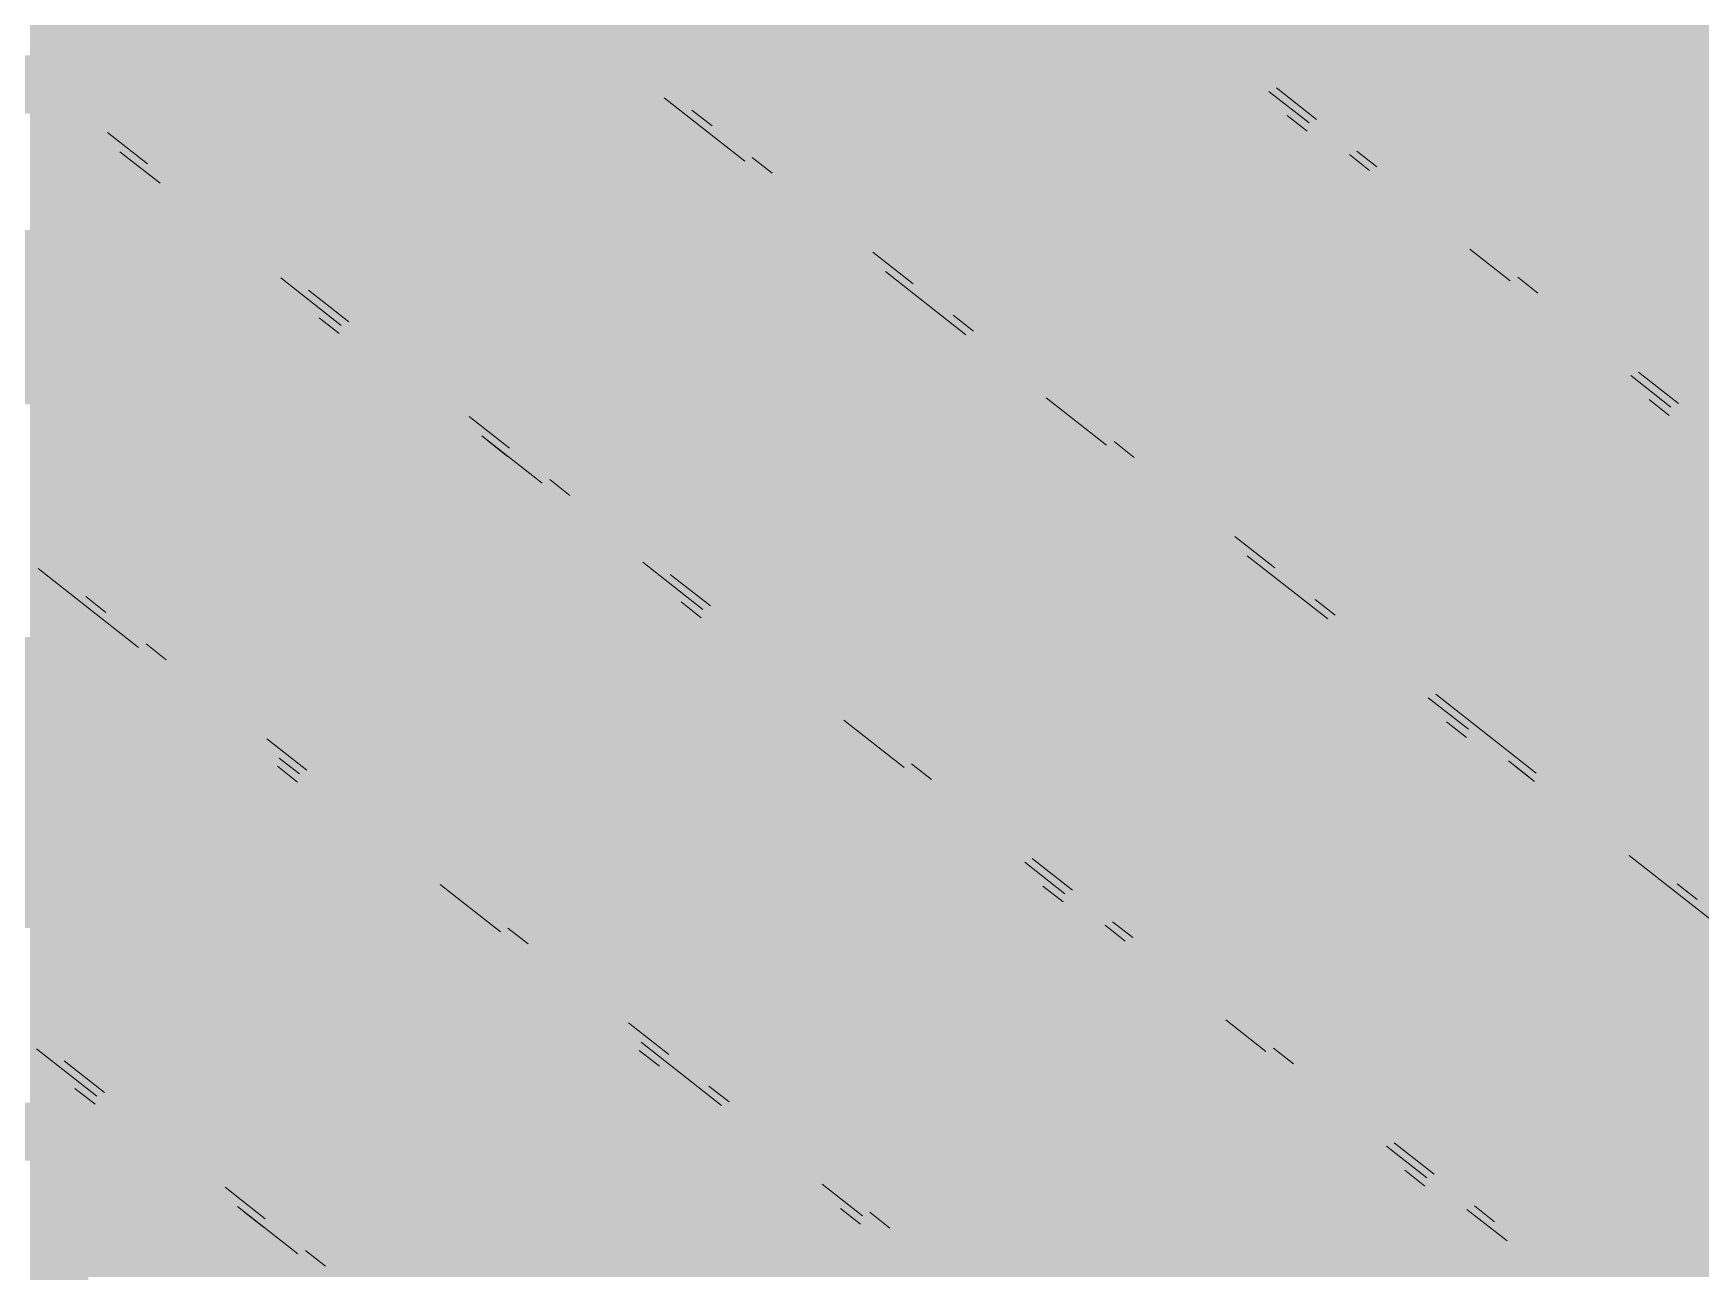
# Paper-space layout '03 3D Building and Roof' of a CAD drawing. Header units: millimetres. Extents: x 5 to 415, y 5 to 292.
# Drawn here: x 274.018 to 276.782, y 72.308 to 74.36 of the extents above; entities that cross this region are included whole.
import ezdxf

# ---------------------------------------------------------------- set-up
doc = ezdxf.new("R2010")
doc.units = ezdxf.units.MM
doc.layers.add('EXISTING', color=7, linetype='Continuous')
doc.layers.add('IMAGES', color=7, linetype='Continuous')

# ---------------------------------------------------------------- blocks, each defined once
blk = doc.blocks.new('SHEET_03')
at = {"layer": 'EXISTING', "color": 250, "lineweight": 9}
for p, q in [((276.1453, 74.2176), (276.0787, 74.2699)), ((275.0639, 74.2533), (275.1972, 74.1487)), ((276.0662, 74.264), (276.1328, 74.2117)), ((275.143, 74.2069), (275.1097, 74.233)), ((276.1298, 74.198), (276.0965, 74.2242)), ((274.2074, 74.1438), (274.1407, 74.1962)), ((274.1616, 74.1641), (274.2282, 74.1118)), ((276.1995, 74.1594), (276.2328, 74.1332)), ((276.2453, 74.1391), (276.212, 74.1652)), ((275.243, 74.1284), (275.2097, 74.1545)), ((275.4763, 73.9453), (275.4096, 73.9976)), ((276.3995, 74.0024), (276.4661, 73.9501)), ((275.4305, 73.9656), (275.5638, 73.8609)), ((274.4282, 73.9549), (274.5282, 73.8764)), ((274.5407, 73.8823), (274.474, 73.9346)), ((276.5119, 73.9298), (276.4786, 73.956)), ((274.5251, 73.8627), (274.4918, 73.8889)), ((275.5763, 73.8668), (275.543, 73.893)), ((276.7452, 73.7467), (276.6786, 73.799)), ((276.6661, 73.7932), (276.7327, 73.7408)), ((275.6971, 73.7563), (275.7971, 73.6778)), ((276.7297, 73.7272), (276.6963, 73.7533)), ((274.8073, 73.673), (274.7406, 73.7253)), ((274.7615, 73.6933), (274.8614, 73.6148)), ((274.8042, 73.6593), (274.7709, 73.6855)), ((275.8429, 73.6575), (275.8096, 73.6837)), ((274.9072, 73.5945), (274.8739, 73.6207)), ((276.0762, 73.4744), (276.0095, 73.5267)), ((276.0304, 73.4947), (276.1637, 73.3901)), ((274.0258, 73.4733), (274.1924, 73.3425)), ((275.0281, 73.484), (275.128, 73.4055)), ((275.1405, 73.4114), (275.0739, 73.4637)), ((274.1382, 73.4007), (274.1049, 73.4269)), ((275.125, 73.3918), (275.0917, 73.418)), ((276.1762, 73.3959), (276.1428, 73.4221)), ((274.2382, 73.3222), (274.2049, 73.3484)), ((276.3303, 73.2593), (276.397, 73.207)), ((276.5094, 73.1343), (276.3428, 73.2651)), ((275.3613, 73.2224), (275.4613, 73.1439)), ((276.3939, 73.1933), (276.3606, 73.2194)), ((274.4715, 73.1391), (274.4048, 73.1914)), ((274.4559, 73.1196), (274.4226, 73.1457)), ((274.4257, 73.1594), (274.459, 73.1332)), ((275.5071, 73.1236), (275.4738, 73.1498)), ((276.4636, 73.1546), (276.4969, 73.1285)), ((276.5064, 73.1207), (276.473, 73.1468)), ((276.6636, 72.9977), (276.8302, 72.8669)), ((275.6613, 72.987), (275.7279, 72.9347)), ((275.7404, 72.9405), (275.6738, 72.9929)), ((274.6923, 72.9501), (274.7923, 72.8717)), ((275.7249, 72.921), (275.6915, 72.9471)), ((276.776, 72.9251), (276.7427, 72.9512)), ((275.8404, 72.8621), (275.8071, 72.8882)), ((274.8381, 72.8514), (274.8048, 72.8775)), ((275.7946, 72.8824), (275.8279, 72.8562)), ((275.0714, 72.6682), (275.0047, 72.7206)), ((275.9945, 72.7254), (276.0612, 72.6731)), ((274.0233, 72.6778), (274.1232, 72.5994)), ((275.0558, 72.6487), (275.0225, 72.6749)), ((275.0256, 72.6885), (275.1589, 72.5839)), ((276.107, 72.6528), (276.0737, 72.6789)), ((274.1357, 72.6052), (274.0691, 72.6575)), ((274.1202, 72.5857), (274.0869, 72.6118)), ((275.1714, 72.5898), (275.138, 72.6159)), ((276.2611, 72.5161), (276.3278, 72.4638)), ((276.3403, 72.4697), (276.2736, 72.522)), ((276.3247, 72.4501), (276.2914, 72.4763)), ((274.4023, 72.396), (274.3357, 72.4483)), ((275.3255, 72.4531), (275.3922, 72.4008)), ((274.3565, 72.4163), (274.4565, 72.3378)), ((276.4403, 72.3912), (276.4069, 72.4174)), ((274.3993, 72.3823), (274.366, 72.4084)), ((275.3891, 72.3871), (275.3558, 72.4133)), ((275.438, 72.3805), (275.4046, 72.4067)), ((276.3945, 72.4115), (276.4611, 72.3592)), ((274.5023, 72.3175), (274.469, 72.3436))]:
    blk.add_line(p, q, dxfattribs=at)
at = {"layer": 'IMAGES', "color": 7}
for points in [[(274.0127, 74.3238), (274.1091, 74.3238), (274.0127, 74.4202), (274.1091, 74.4202)], [(274.1091, 74.3238), (274.6873, 74.3238), (274.1091, 74.4202), (274.6873, 74.4202)], [(274.6873, 74.3238), (274.7836, 74.3238), (274.6873, 74.4202), (274.7836, 74.4202)], [(274.7836, 74.3238), (274.9764, 74.3238), (274.7836, 74.4202), (274.9764, 74.4202)], [(274.9764, 74.3238), (275.0727, 74.3238), (274.9764, 74.4202), (275.0727, 74.4202)], [(275.0727, 74.3238), (275.6509, 74.3238), (275.0727, 74.4202), (275.6509, 74.4202)], [(275.6509, 74.3238), (275.7473, 74.3238), (275.6509, 74.4202), (275.7473, 74.4202)], [(275.7473, 74.3238), (275.8436, 74.3238), (275.7473, 74.4202), (275.8436, 74.4202)], [(275.8436, 74.3238), (276.0364, 74.3238), (275.8436, 74.4202), (276.0364, 74.4202)], [(276.0364, 74.3238), (276.1327, 74.3238), (276.0364, 74.4202), (276.1327, 74.4202)], [(276.1327, 74.3238), (276.2291, 74.3238), (276.1327, 74.4202), (276.2291, 74.4202)], [(276.2291, 74.3238), (276.6145, 74.3238), (276.2291, 74.4202), (276.6145, 74.4202)], [(276.6145, 74.3238), (276.7109, 74.3238), (276.6145, 74.4202), (276.7109, 74.4202)], [(276.7109, 74.3238), (276.8073, 74.3238), (276.7109, 74.4202), (276.8073, 74.4202)], [(273.9164, 74.2274), (274.1091, 74.2274), (273.9164, 74.3238), (274.1091, 74.3238)], [(274.1091, 74.2274), (274.2055, 74.2274), (274.1091, 74.3238), (274.2055, 74.3238)], [(274.2055, 74.2274), (274.3018, 74.2274), (274.2055, 74.3238), (274.3018, 74.3238)], [(274.3018, 74.2274), (274.7836, 74.2274), (274.3018, 74.3238), (274.7836, 74.3238)], [(274.7836, 74.2274), (274.88, 74.2274), (274.7836, 74.3238), (274.88, 74.3238)], [(274.88, 74.2274), (274.9764, 74.2274), (274.88, 74.3238), (274.9764, 74.3238)], [(274.9764, 74.2274), (275.0727, 74.2274), (274.9764, 74.3238), (275.0727, 74.3238)], [(275.0727, 74.2274), (275.1691, 74.2274), (275.0727, 74.3238), (275.1691, 74.3238)], [(275.1691, 74.2274), (275.2655, 74.2274), (275.1691, 74.3238), (275.2655, 74.3238)], [(275.2655, 74.2274), (275.8436, 74.2274), (275.2655, 74.3238), (275.8436, 74.3238)], [(275.8436, 74.2274), (275.94, 74.2274), (275.8436, 74.3238), (275.94, 74.3238)], [(275.94, 74.2274), (276.0364, 74.2274), (275.94, 74.3238), (276.0364, 74.3238)], [(276.0364, 74.2274), (276.1327, 74.2274), (276.0364, 74.3238), (276.1327, 74.3238)], [(276.1327, 74.2274), (276.2291, 74.2274), (276.1327, 74.3238), (276.2291, 74.3238)], [(276.2291, 74.2274), (276.3255, 74.2274), (276.2291, 74.3238), (276.3255, 74.3238)], [(276.3255, 74.2274), (276.8073, 74.2274), (276.3255, 74.3238), (276.8073, 74.3238)], [(274.0127, 74.131), (274.1091, 74.131), (274.0127, 74.2274), (274.1091, 74.2274)], [(274.1091, 74.131), (274.2055, 74.131), (274.1091, 74.2274), (274.2055, 74.2274)], [(274.2055, 74.131), (274.3018, 74.131), (274.2055, 74.2274), (274.3018, 74.2274)], [(274.3018, 74.131), (274.3982, 74.131), (274.3018, 74.2274), (274.3982, 74.2274)], [(274.3982, 74.131), (274.88, 74.131), (274.3982, 74.2274), (274.88, 74.2274)], [(274.88, 74.131), (274.9764, 74.131), (274.88, 74.2274), (274.9764, 74.2274)], [(274.9764, 74.131), (275.0727, 74.131), (274.9764, 74.2274), (275.0727, 74.2274)], [(275.0727, 74.131), (275.2655, 74.131), (275.0727, 74.2274), (275.2655, 74.2274)], [(275.2655, 74.131), (275.3618, 74.131), (275.2655, 74.2274), (275.3618, 74.2274)], [(275.3618, 74.131), (275.94, 74.131), (275.3618, 74.2274), (275.94, 74.2274)], [(275.94, 74.131), (276.0364, 74.131), (275.94, 74.2274), (276.0364, 74.2274)], [(276.0364, 74.131), (276.1327, 74.131), (276.0364, 74.2274), (276.1327, 74.2274)], [(276.1327, 74.131), (276.2291, 74.131), (276.1327, 74.2274), (276.2291, 74.2274)], [(276.2291, 74.131), (276.3255, 74.131), (276.2291, 74.2274), (276.3255, 74.2274)], [(276.3255, 74.131), (276.4218, 74.131), (276.3255, 74.2274), (276.4218, 74.2274)], [(276.4218, 74.131), (276.9036, 74.131), (276.4218, 74.2274), (276.9036, 74.2274)], [(274.0127, 74.0346), (274.1091, 74.0346), (274.0127, 74.131), (274.1091, 74.131)], [(274.1091, 74.0346), (274.2055, 74.0346), (274.1091, 74.131), (274.2055, 74.131)], [(274.2055, 74.0346), (274.3018, 74.0346), (274.2055, 74.131), (274.3018, 74.131)], [(274.3018, 74.0346), (274.3982, 74.0346), (274.3018, 74.131), (274.3982, 74.131)], [(274.3982, 74.0346), (274.4945, 74.0346), (274.3982, 74.131), (274.4945, 74.131)], [(274.4945, 74.0346), (274.5909, 74.0346), (274.4945, 74.131), (274.5909, 74.131)], [(274.5909, 74.0346), (275.0727, 74.0346), (274.5909, 74.131), (275.0727, 74.131)], [(275.0727, 74.0346), (275.1691, 74.0346), (275.0727, 74.131), (275.1691, 74.131)], [(275.1691, 74.0346), (275.3618, 74.0346), (275.1691, 74.131), (275.3618, 74.131)], [(275.3618, 74.0346), (275.4582, 74.0346), (275.3618, 74.131), (275.4582, 74.131)], [(275.4582, 74.0346), (275.5545, 74.0346), (275.4582, 74.131), (275.5545, 74.131)], [(275.5545, 74.0346), (276.0364, 74.0346), (275.5545, 74.131), (276.0364, 74.131)], [(276.0364, 74.0346), (276.1327, 74.0346), (276.0364, 74.131), (276.1327, 74.131)], [(276.1327, 74.0346), (276.2291, 74.0346), (276.1327, 74.131), (276.2291, 74.131)], [(276.2291, 74.0346), (276.4218, 74.0346), (276.2291, 74.131), (276.4218, 74.131)], [(276.4218, 74.0346), (276.5182, 74.0346), (276.4218, 74.131), (276.5182, 74.131)], [(276.5182, 74.0346), (277, 74.0346), (276.5182, 74.131), (277, 74.131)], [(273.6273, 73.9382), (274.1091, 73.9382), (273.6273, 74.0346), (274.1091, 74.0346)], [(274.1091, 73.9382), (274.2055, 73.9382), (274.1091, 74.0346), (274.2055, 74.0346)], [(274.2055, 73.9382), (274.3018, 73.9382), (274.2055, 74.0346), (274.3018, 74.0346)], [(274.3018, 73.9382), (274.4945, 73.9382), (274.3018, 74.0346), (274.4945, 74.0346)], [(274.4945, 73.9382), (274.5909, 73.9382), (274.4945, 74.0346), (274.5909, 74.0346)], [(274.5909, 73.9382), (274.6873, 73.9382), (274.5909, 74.0346), (274.6873, 74.0346)], [(274.6873, 73.9382), (275.1691, 73.9382), (274.6873, 74.0346), (275.1691, 74.0346)], [(275.1691, 73.9382), (275.2655, 73.9382), (275.1691, 74.0346), (275.2655, 74.0346)], [(275.2655, 73.9382), (275.3618, 73.9382), (275.2655, 74.0346), (275.3618, 74.0346)], [(275.3618, 73.9382), (275.5545, 73.9382), (275.3618, 74.0346), (275.5545, 74.0346)], [(275.5545, 73.9382), (275.6509, 73.9382), (275.5545, 74.0346), (275.6509, 74.0346)], [(275.6509, 73.9382), (276.2291, 73.9382), (275.6509, 74.0346), (276.2291, 74.0346)], [(276.2291, 73.9382), (276.3255, 73.9382), (276.2291, 74.0346), (276.3255, 74.0346)], [(276.3255, 73.9382), (276.4218, 73.9382), (276.3255, 74.0346), (276.4218, 74.0346)], [(276.4218, 73.9382), (276.5182, 73.9382), (276.4218, 74.0346), (276.5182, 74.0346)], [(276.5182, 73.9382), (276.6145, 73.9382), (276.5182, 74.0346), (276.6145, 74.0346)], [(276.6145, 73.9382), (276.7109, 73.9382), (276.6145, 74.0346), (276.7109, 74.0346)], [(276.7109, 73.9382), (277.1927, 73.9382), (276.7109, 74.0346), (277.1927, 74.0346)], [(273.7236, 73.8418), (274.3018, 73.8418), (273.7236, 73.9382), (274.3018, 73.9382)], [(274.3018, 73.8418), (274.3982, 73.8418), (274.3018, 73.9382), (274.3982, 73.9382)], [(274.3982, 73.8418), (274.5909, 73.8418), (274.3982, 73.9382), (274.5909, 73.9382)], [(274.5909, 73.8418), (274.6873, 73.8418), (274.5909, 73.9382), (274.6873, 73.9382)], [(274.6873, 73.8418), (274.7836, 73.8418), (274.6873, 73.9382), (274.7836, 73.9382)], [(274.7836, 73.8418), (275.2655, 73.8418), (274.7836, 73.9382), (275.2655, 73.9382)], [(275.2655, 73.8418), (275.3618, 73.8418), (275.2655, 73.9382), (275.3618, 73.9382)], [(275.3618, 73.8418), (275.4582, 73.8418), (275.3618, 73.9382), (275.4582, 73.9382)], [(275.4582, 73.8418), (275.6509, 73.8418), (275.4582, 73.9382), (275.6509, 73.9382)], [(275.6509, 73.8418), (275.7473, 73.8418), (275.6509, 73.9382), (275.7473, 73.9382)], [(275.7473, 73.8418), (275.8436, 73.8418), (275.7473, 73.9382), (275.8436, 73.9382)], [(275.8436, 73.8418), (276.3255, 73.8418), (275.8436, 73.9382), (276.3255, 73.9382)], [(276.3255, 73.8418), (276.4218, 73.8418), (276.3255, 73.9382), (276.4218, 73.9382)], [(276.4218, 73.8418), (276.6145, 73.8418), (276.4218, 73.9382), (276.6145, 73.9382)], [(276.6145, 73.8418), (276.7109, 73.8418), (276.6145, 73.9382), (276.7109, 73.9382)], [(276.7109, 73.8418), (276.8073, 73.8418), (276.7109, 73.9382), (276.8073, 73.9382)], [(273.9164, 73.7454), (274.4945, 73.7454), (273.9164, 73.8418), (274.4945, 73.8418)], [(274.4945, 73.7454), (274.5909, 73.7454), (274.4945, 73.8418), (274.5909, 73.8418)], [(274.5909, 73.7454), (274.6873, 73.7454), (274.5909, 73.8418), (274.6873, 73.8418)], [(274.6873, 73.7454), (274.7836, 73.7454), (274.6873, 73.8418), (274.7836, 73.8418)], [(274.7836, 73.7454), (275.3618, 73.7454), (274.7836, 73.8418), (275.3618, 73.8418)], [(275.3618, 73.7454), (275.4582, 73.7454), (275.3618, 73.8418), (275.4582, 73.8418)], [(275.4582, 73.7454), (275.5545, 73.7454), (275.4582, 73.8418), (275.5545, 73.8418)], [(275.5545, 73.7454), (275.7473, 73.7454), (275.5545, 73.8418), (275.7473, 73.8418)], [(275.7473, 73.7454), (275.8436, 73.7454), (275.7473, 73.8418), (275.8436, 73.8418)], [(275.8436, 73.7454), (275.94, 73.7454), (275.8436, 73.8418), (275.94, 73.8418)], [(275.94, 73.7454), (276.4218, 73.7454), (275.94, 73.8418), (276.4218, 73.8418)], [(276.4218, 73.7454), (276.5182, 73.7454), (276.4218, 73.8418), (276.5182, 73.8418)], [(276.5182, 73.7454), (276.6145, 73.7454), (276.5182, 73.8418), (276.6145, 73.8418)], [(276.6145, 73.7454), (276.7109, 73.7454), (276.6145, 73.8418), (276.7109, 73.8418)], [(276.7109, 73.7454), (276.8073, 73.7454), (276.7109, 73.8418), (276.8073, 73.8418)], [(274.0127, 73.649), (274.4945, 73.649), (274.0127, 73.7454), (274.4945, 73.7454)], [(274.4945, 73.649), (274.5909, 73.649), (274.4945, 73.7454), (274.5909, 73.7454)], [(274.5909, 73.649), (274.6873, 73.649), (274.5909, 73.7454), (274.6873, 73.7454)], [(274.6873, 73.649), (274.88, 73.649), (274.6873, 73.7454), (274.88, 73.7454)], [(274.88, 73.649), (274.9764, 73.649), (274.88, 73.7454), (274.9764, 73.7454)], [(274.9764, 73.649), (275.5545, 73.649), (274.9764, 73.7454), (275.5545, 73.7454)], [(275.5545, 73.649), (275.6509, 73.649), (275.5545, 73.7454), (275.6509, 73.7454)], [(275.6509, 73.649), (275.8436, 73.649), (275.6509, 73.7454), (275.8436, 73.7454)], [(275.8436, 73.649), (275.94, 73.649), (275.8436, 73.7454), (275.94, 73.7454)], [(275.94, 73.649), (276.5182, 73.649), (275.94, 73.7454), (276.5182, 73.7454)], [(276.5182, 73.649), (276.6145, 73.649), (276.5182, 73.7454), (276.6145, 73.7454)], [(276.6145, 73.649), (276.7109, 73.649), (276.6145, 73.7454), (276.7109, 73.7454)], [(276.7109, 73.649), (276.9036, 73.649), (276.7109, 73.7454), (276.9036, 73.7454)], [(274.0127, 73.5526), (274.1091, 73.5526), (274.0127, 73.649), (274.1091, 73.649)], [(274.1091, 73.5526), (274.6873, 73.5526), (274.1091, 73.649), (274.6873, 73.649)], [(274.6873, 73.5526), (274.7836, 73.5526), (274.6873, 73.649), (274.7836, 73.649)], [(274.7836, 73.5526), (274.9764, 73.5526), (274.7836, 73.649), (274.9764, 73.649)], [(274.9764, 73.5526), (275.0727, 73.5526), (274.9764, 73.649), (275.0727, 73.649)], [(275.0727, 73.5526), (275.1691, 73.5526), (275.0727, 73.649), (275.1691, 73.649)], [(275.1691, 73.5526), (275.6509, 73.5526), (275.1691, 73.649), (275.6509, 73.649)], [(275.6509, 73.5526), (275.7473, 73.5526), (275.6509, 73.649), (275.7473, 73.649)], [(275.7473, 73.5526), (275.8436, 73.5526), (275.7473, 73.649), (275.8436, 73.649)], [(275.8436, 73.5526), (275.94, 73.5526), (275.8436, 73.649), (275.94, 73.649)], [(275.94, 73.5526), (276.0364, 73.5526), (275.94, 73.649), (276.0364, 73.649)], [(276.0364, 73.5526), (276.6145, 73.5526), (276.0364, 73.649), (276.6145, 73.649)], [(276.6145, 73.5526), (276.7109, 73.5526), (276.6145, 73.649), (276.7109, 73.649)], [(276.7109, 73.5526), (276.8073, 73.5526), (276.7109, 73.649), (276.8073, 73.649)], [(274.0127, 73.4562), (274.1091, 73.4562), (274.0127, 73.5526), (274.1091, 73.5526)], [(274.1091, 73.4562), (274.2055, 73.4562), (274.1091, 73.5526), (274.2055, 73.5526)], [(274.2055, 73.4562), (274.7836, 73.4562), (274.2055, 73.5526), (274.7836, 73.5526)], [(274.7836, 73.4562), (274.88, 73.4562), (274.7836, 73.5526), (274.88, 73.5526)], [(274.88, 73.4562), (274.9764, 73.4562), (274.88, 73.5526), (274.9764, 73.5526)], [(274.9764, 73.4562), (275.0727, 73.4562), (274.9764, 73.5526), (275.0727, 73.5526)], [(275.0727, 73.4562), (275.1691, 73.4562), (275.0727, 73.5526), (275.1691, 73.5526)], [(275.1691, 73.4562), (275.2655, 73.4562), (275.1691, 73.5526), (275.2655, 73.5526)], [(275.2655, 73.4562), (275.7473, 73.4562), (275.2655, 73.5526), (275.7473, 73.5526)], [(275.7473, 73.4562), (275.8436, 73.4562), (275.7473, 73.5526), (275.8436, 73.5526)], [(275.8436, 73.4562), (275.94, 73.4562), (275.8436, 73.5526), (275.94, 73.5526)], [(275.94, 73.4562), (276.0364, 73.4562), (275.94, 73.5526), (276.0364, 73.5526)], [(276.0364, 73.4562), (276.1327, 73.4562), (276.0364, 73.5526), (276.1327, 73.5526)], [(276.1327, 73.4562), (276.2291, 73.4562), (276.1327, 73.5526), (276.2291, 73.5526)], [(276.2291, 73.4562), (276.8073, 73.4562), (276.2291, 73.5526), (276.8073, 73.5526)], [(274.0127, 73.3598), (274.2055, 73.3598), (274.0127, 73.4562), (274.2055, 73.4562)], [(274.2055, 73.3598), (274.3018, 73.3598), (274.2055, 73.4562), (274.3018, 73.4562)], [(274.3018, 73.3598), (274.3982, 73.3598), (274.3018, 73.4562), (274.3982, 73.4562)], [(274.3982, 73.3598), (274.88, 73.3598), (274.3982, 73.4562), (274.88, 73.4562)], [(274.88, 73.3598), (274.9764, 73.3598), (274.88, 73.4562), (274.9764, 73.4562)], [(274.9764, 73.3598), (275.0727, 73.3598), (274.9764, 73.4562), (275.0727, 73.4562)], [(275.0727, 73.3598), (275.1691, 73.3598), (275.0727, 73.4562), (275.1691, 73.4562)], [(275.1691, 73.3598), (275.2655, 73.3598), (275.1691, 73.4562), (275.2655, 73.4562)], [(275.2655, 73.3598), (275.3618, 73.3598), (275.2655, 73.4562), (275.3618, 73.4562)], [(275.3618, 73.3598), (275.4582, 73.3598), (275.3618, 73.4562), (275.4582, 73.4562)], [(275.4582, 73.3598), (275.8436, 73.3598), (275.4582, 73.4562), (275.8436, 73.4562)], [(275.8436, 73.3598), (275.94, 73.3598), (275.8436, 73.4562), (275.94, 73.4562)], [(275.94, 73.3598), (276.0364, 73.3598), (275.94, 73.4562), (276.0364, 73.4562)], [(276.0364, 73.3598), (276.2291, 73.3598), (276.0364, 73.4562), (276.2291, 73.4562)], [(276.2291, 73.3598), (276.4218, 73.3598), (276.2291, 73.4562), (276.4218, 73.4562)], [(276.4218, 73.3598), (276.9036, 73.3598), (276.4218, 73.4562), (276.9036, 73.4562)], [(273.4345, 73.2634), (274.1091, 73.2634), (273.4345, 73.3598), (274.1091, 73.3598)], [(274.1091, 73.2634), (274.3018, 73.2634), (274.1091, 73.3598), (274.3018, 73.3598)], [(274.3018, 73.2634), (274.3982, 73.2634), (274.3018, 73.3598), (274.3982, 73.3598)], [(274.3982, 73.2634), (274.4945, 73.2634), (274.3982, 73.3598), (274.4945, 73.3598)], [(274.4945, 73.2634), (274.9764, 73.2634), (274.4945, 73.3598), (274.9764, 73.3598)], [(274.9764, 73.2634), (275.0727, 73.2634), (274.9764, 73.3598), (275.0727, 73.3598)], [(275.0727, 73.2634), (275.1691, 73.2634), (275.0727, 73.3598), (275.1691, 73.3598)], [(275.1691, 73.2634), (275.2655, 73.2634), (275.1691, 73.3598), (275.2655, 73.3598)], [(275.2655, 73.167), (275.3618, 73.167), (275.2655, 73.3598), (275.3618, 73.3598)], [(275.3618, 73.2634), (275.4582, 73.2634), (275.3618, 73.3598), (275.4582, 73.3598)], [(275.4582, 73.2634), (275.5545, 73.2634), (275.4582, 73.3598), (275.5545, 73.3598)], [(275.5545, 73.2634), (276.1327, 73.2634), (275.5545, 73.3598), (276.1327, 73.3598)], [(276.1327, 73.2634), (276.2291, 73.2634), (276.1327, 73.3598), (276.2291, 73.3598)], [(276.2291, 73.167), (276.4218, 73.167), (276.2291, 73.3598), (276.4218, 73.3598)], [(276.4218, 73.2634), (276.5182, 73.2634), (276.4218, 73.3598), (276.5182, 73.3598)], [(276.5182, 73.2634), (277, 73.2634), (276.5182, 73.3598), (277, 73.3598)], [(273.6273, 73.167), (274.1091, 73.167), (273.6273, 73.2634), (274.1091, 73.2634)], [(274.1091, 73.167), (274.2055, 73.167), (274.1091, 73.2634), (274.2055, 73.2634)], [(274.2055, 73.167), (274.3018, 73.167), (274.2055, 73.2634), (274.3018, 73.2634)], [(274.3018, 73.167), (274.4945, 73.167), (274.3018, 73.2634), (274.4945, 73.2634)], [(274.4945, 73.167), (274.5909, 73.167), (274.4945, 73.2634), (274.5909, 73.2634)], [(274.5909, 73.167), (275.2655, 73.167), (274.5909, 73.2634), (275.2655, 73.2634)], [(275.3618, 73.167), (275.4582, 73.167), (275.3618, 73.2634), (275.4582, 73.2634)], [(275.4582, 73.167), (275.5545, 73.167), (275.4582, 73.2634), (275.5545, 73.2634)], [(275.5545, 73.167), (275.6509, 73.167), (275.5545, 73.2634), (275.6509, 73.2634)], [(275.6509, 73.167), (276.1327, 73.167), (275.6509, 73.2634), (276.1327, 73.2634)], [(276.1327, 73.167), (276.2291, 73.167), (276.1327, 73.2634), (276.2291, 73.2634)], [(276.4218, 73.167), (276.5182, 73.167), (276.4218, 73.2634), (276.5182, 73.2634)], [(276.5182, 73.167), (276.6145, 73.167), (276.5182, 73.2634), (276.6145, 73.2634)], [(276.6145, 73.167), (276.7109, 73.167), (276.6145, 73.2634), (276.7109, 73.2634)], [(276.7109, 73.167), (277.1927, 73.167), (276.7109, 73.2634), (277.1927, 73.2634)], [(273.7236, 73.0706), (274.2055, 73.0706), (273.7236, 73.167), (274.2055, 73.167)], [(274.2055, 73.0706), (274.3018, 73.0706), (274.2055, 73.167), (274.3018, 73.167)], [(274.3018, 73.0706), (274.3982, 73.0706), (274.3018, 73.167), (274.3982, 73.167)], [(274.3982, 73.0706), (274.5909, 73.0706), (274.3982, 73.167), (274.5909, 73.167)], [(274.5909, 73.0706), (274.6873, 73.0706), (274.5909, 73.167), (274.6873, 73.167)], [(274.6873, 73.0706), (275.2655, 73.0706), (274.6873, 73.167), (275.2655, 73.167)], [(275.2655, 73.0706), (275.3618, 73.0706), (275.2655, 73.167), (275.3618, 73.167)], [(275.3618, 73.0706), (275.5545, 73.0706), (275.3618, 73.167), (275.5545, 73.167)], [(275.5545, 73.0706), (275.6509, 73.0706), (275.5545, 73.167), (275.6509, 73.167)], [(275.6509, 73.0706), (275.7473, 73.0706), (275.6509, 73.167), (275.7473, 73.167)], [(275.7473, 73.0706), (276.2291, 73.0706), (275.7473, 73.167), (276.2291, 73.167)], [(276.2291, 73.0706), (276.4218, 73.0706), (276.2291, 73.167), (276.4218, 73.167)], [(276.4218, 73.0706), (276.5182, 73.0706), (276.4218, 73.167), (276.5182, 73.167)], [(276.5182, 73.0706), (276.6145, 73.0706), (276.5182, 73.167), (276.6145, 73.167)], [(276.6145, 73.0706), (276.7109, 73.0706), (276.6145, 73.167), (276.7109, 73.167)], [(276.7109, 73.0706), (276.8073, 73.0706), (276.7109, 73.167), (276.8073, 73.167)], [(273.82, 72.9742), (274.3982, 72.9742), (273.82, 73.0706), (274.3982, 73.0706)], [(274.3982, 72.9742), (274.4945, 72.9742), (274.3982, 73.0706), (274.4945, 73.0706)], [(274.4945, 72.9742), (274.5909, 72.9742), (274.4945, 73.0706), (274.5909, 73.0706)], [(274.5909, 72.9742), (274.6873, 72.9742), (274.5909, 73.0706), (274.6873, 73.0706)], [(274.6873, 72.9742), (274.88, 72.9742), (274.6873, 73.0706), (274.88, 73.0706)], [(274.88, 72.9742), (275.3618, 72.9742), (274.88, 73.0706), (275.3618, 73.0706)], [(275.3618, 72.9742), (275.4582, 72.9742), (275.3618, 73.0706), (275.4582, 73.0706)], [(275.4582, 72.8778), (275.5545, 72.8778), (275.4582, 73.0706), (275.5545, 73.0706)], [(275.5545, 72.9742), (275.6509, 72.9742), (275.5545, 73.0706), (275.6509, 73.0706)], [(275.6509, 72.9742), (275.7473, 72.9742), (275.6509, 73.0706), (275.7473, 73.0706)], [(275.7473, 72.9742), (275.8436, 72.9742), (275.7473, 73.0706), (275.8436, 73.0706)], [(275.8436, 72.9742), (276.4218, 72.9742), (275.8436, 73.0706), (276.4218, 73.0706)], [(276.4218, 72.9742), (276.5182, 72.9742), (276.4218, 73.0706), (276.5182, 73.0706)], [(276.5182, 72.9742), (276.6145, 72.9742), (276.5182, 73.0706), (276.6145, 73.0706)], [(276.6145, 72.9742), (276.7109, 72.9742), (276.6145, 73.0706), (276.7109, 73.0706)], [(276.7109, 72.9742), (276.8073, 72.9742), (276.7109, 73.0706), (276.8073, 73.0706)], [(273.9164, 72.8778), (274.4945, 72.8778), (273.9164, 72.9742), (274.4945, 72.9742)], [(274.4945, 72.8778), (274.5909, 72.8778), (274.4945, 72.9742), (274.5909, 72.9742)], [(274.5909, 72.8778), (274.6873, 72.8778), (274.5909, 72.9742), (274.6873, 72.9742)], [(274.6873, 72.8778), (274.7836, 72.8778), (274.6873, 72.9742), (274.7836, 72.9742)], [(274.7836, 72.8778), (274.88, 72.8778), (274.7836, 72.9742), (274.88, 72.9742)], [(274.88, 72.8778), (274.9764, 72.8778), (274.88, 72.9742), (274.9764, 72.9742)], [(274.9764, 72.8778), (275.4582, 72.8778), (274.9764, 72.9742), (275.4582, 72.9742)], [(275.5545, 72.8778), (275.6509, 72.8778), (275.5545, 72.9742), (275.6509, 72.9742)], [(275.6509, 72.8778), (275.7473, 72.8778), (275.6509, 72.9742), (275.7473, 72.9742)], [(275.7473, 72.8778), (275.8436, 72.8778), (275.7473, 72.9742), (275.8436, 72.9742)], [(275.8436, 72.8778), (275.94, 72.8778), (275.8436, 72.9742), (275.94, 72.9742)], [(275.94, 72.8778), (276.0364, 72.8778), (275.94, 72.9742), (276.0364, 72.9742)], [(276.0364, 72.8778), (276.5182, 72.8778), (276.0364, 72.9742), (276.5182, 72.9742)], [(276.5182, 72.8778), (276.6145, 72.8778), (276.5182, 72.9742), (276.6145, 72.9742)], [(276.6145, 72.8778), (276.7109, 72.8778), (276.6145, 72.9742), (276.7109, 72.9742)], [(276.7109, 72.8778), (276.8073, 72.8778), (276.7109, 72.9742), (276.8073, 72.9742)], [(274.0127, 72.7814), (274.1091, 72.7814), (274.0127, 72.8778), (274.1091, 72.8778)], [(274.1091, 72.7814), (274.5909, 72.7814), (274.1091, 72.8778), (274.5909, 72.8778)], [(274.5909, 72.7814), (274.6873, 72.7814), (274.5909, 72.8778), (274.6873, 72.8778)], [(274.6873, 72.7814), (274.7836, 72.7814), (274.6873, 72.8778), (274.7836, 72.8778)], [(274.7836, 72.7814), (274.88, 72.7814), (274.7836, 72.8778), (274.88, 72.8778)], [(274.88, 72.7814), (274.9764, 72.7814), (274.88, 72.8778), (274.9764, 72.8778)], [(274.9764, 72.7814), (275.0727, 72.7814), (274.9764, 72.8778), (275.0727, 72.8778)], [(275.0727, 72.7814), (275.5545, 72.7814), (275.0727, 72.8778), (275.5545, 72.8778)], [(275.5545, 72.7814), (275.7473, 72.7814), (275.5545, 72.8778), (275.7473, 72.8778)], [(275.7473, 72.7814), (275.8436, 72.7814), (275.7473, 72.8778), (275.8436, 72.8778)], [(275.8436, 72.7814), (275.94, 72.7814), (275.8436, 72.8778), (275.94, 72.8778)], [(275.94, 72.7814), (276.0364, 72.7814), (275.94, 72.8778), (276.0364, 72.8778)], [(276.0364, 72.7814), (276.6145, 72.7814), (276.0364, 72.8778), (276.6145, 72.8778)], [(276.6145, 72.7814), (276.7109, 72.7814), (276.6145, 72.8778), (276.7109, 72.8778)], [(276.7109, 72.7814), (276.8073, 72.7814), (276.7109, 72.8778), (276.8073, 72.8778)], [(274.0127, 72.685), (274.1091, 72.685), (274.0127, 72.7814), (274.1091, 72.7814)], [(274.1091, 72.685), (274.6873, 72.685), (274.1091, 72.7814), (274.6873, 72.7814)], [(274.6873, 72.685), (274.7836, 72.685), (274.6873, 72.7814), (274.7836, 72.7814)], [(274.7836, 72.685), (274.88, 72.685), (274.7836, 72.7814), (274.88, 72.7814)], [(274.88, 72.685), (275.0727, 72.685), (274.88, 72.7814), (275.0727, 72.7814)], [(275.0727, 72.685), (275.1691, 72.685), (275.0727, 72.7814), (275.1691, 72.7814)], [(275.1691, 72.685), (275.2655, 72.685), (275.1691, 72.7814), (275.2655, 72.7814)], [(275.2655, 72.685), (275.7473, 72.685), (275.2655, 72.7814), (275.7473, 72.7814)], [(275.7473, 72.685), (275.8436, 72.685), (275.7473, 72.7814), (275.8436, 72.7814)], [(275.8436, 72.685), (275.94, 72.685), (275.8436, 72.7814), (275.94, 72.7814)], [(275.94, 72.685), (276.0364, 72.685), (275.94, 72.7814), (276.0364, 72.7814)], [(276.0364, 72.685), (276.1327, 72.685), (276.0364, 72.7814), (276.1327, 72.7814)], [(276.1327, 72.685), (276.2291, 72.685), (276.1327, 72.7814), (276.2291, 72.7814)], [(276.2291, 72.685), (276.7109, 72.685), (276.2291, 72.7814), (276.7109, 72.7814)], [(276.7109, 72.685), (276.8073, 72.685), (276.7109, 72.7814), (276.8073, 72.7814)], [(274.0127, 72.5886), (274.2055, 72.5886), (274.0127, 72.685), (274.2055, 72.685)], [(274.2055, 72.5886), (274.3018, 72.5886), (274.2055, 72.685), (274.3018, 72.685)], [(274.3018, 72.5886), (274.88, 72.5886), (274.3018, 72.685), (274.88, 72.685)], [(274.88, 72.5886), (274.9764, 72.5886), (274.88, 72.685), (274.9764, 72.685)], [(274.9764, 72.5886), (275.1691, 72.5886), (274.9764, 72.685), (275.1691, 72.685)], [(275.1691, 72.5886), (275.3618, 72.5886), (275.1691, 72.685), (275.3618, 72.685)], [(275.3618, 72.5886), (275.8436, 72.5886), (275.3618, 72.685), (275.8436, 72.685)], [(275.8436, 72.5886), (275.94, 72.5886), (275.8436, 72.685), (275.94, 72.685)], [(275.94, 72.5886), (276.0364, 72.5886), (275.94, 72.685), (276.0364, 72.685)], [(276.0364, 72.5886), (276.2291, 72.5886), (276.0364, 72.685), (276.2291, 72.685)], [(276.2291, 72.5886), (276.3255, 72.5886), (276.2291, 72.685), (276.3255, 72.685)], [(276.3255, 72.5886), (276.4218, 72.5886), (276.3255, 72.685), (276.4218, 72.685)], [(276.4218, 72.5886), (276.9036, 72.5886), (276.4218, 72.685), (276.9036, 72.685)], [(273.9164, 72.4922), (274.1091, 72.4922), (273.9164, 72.5886), (274.1091, 72.5886)], [(274.1091, 72.4922), (274.3018, 72.4922), (274.1091, 72.5886), (274.3018, 72.5886)], [(274.3018, 72.4922), (274.3982, 72.4922), (274.3018, 72.5886), (274.3982, 72.5886)], [(274.3982, 72.4922), (274.4945, 72.4922), (274.3982, 72.5886), (274.4945, 72.5886)], [(274.4945, 72.4922), (274.9764, 72.4922), (274.4945, 72.5886), (274.9764, 72.5886)], [(274.9764, 72.4922), (275.0727, 72.4922), (274.9764, 72.5886), (275.0727, 72.5886)], [(275.0727, 72.4922), (275.1691, 72.4922), (275.0727, 72.5886), (275.1691, 72.5886)], [(275.1691, 72.4922), (275.2655, 72.4922), (275.1691, 72.5886), (275.2655, 72.5886)], [(275.2655, 72.4922), (275.3618, 72.4922), (275.2655, 72.5886), (275.3618, 72.5886)], [(275.3618, 72.4922), (275.4582, 72.4922), (275.3618, 72.5886), (275.4582, 72.5886)], [(275.4582, 72.3958), (276.0364, 72.3958), (275.4582, 72.5886), (276.0364, 72.5886)], [(276.0364, 72.4922), (276.1327, 72.4922), (276.0364, 72.5886), (276.1327, 72.5886)], [(276.1327, 72.4922), (276.2291, 72.4922), (276.1327, 72.5886), (276.2291, 72.5886)], [(276.2291, 72.4922), (276.3255, 72.4922), (276.2291, 72.5886), (276.3255, 72.5886)], [(276.3255, 72.4922), (276.4218, 72.4922), (276.3255, 72.5886), (276.4218, 72.5886)], [(276.4218, 72.4922), (276.5182, 72.4922), (276.4218, 72.5886), (276.5182, 72.5886)], [(276.5182, 72.4922), (277, 72.4922), (276.5182, 72.5886), (277, 72.5886)], [(274.0127, 72.3958), (274.2055, 72.3958), (274.0127, 72.4922), (274.2055, 72.4922)], [(274.2055, 72.3958), (274.3018, 72.3958), (274.2055, 72.4922), (274.3018, 72.4922)], [(274.3018, 72.3958), (274.3982, 72.3958), (274.3018, 72.4922), (274.3982, 72.4922)], [(274.3982, 72.3958), (274.4945, 72.3958), (274.3982, 72.4922), (274.4945, 72.4922)], [(274.4945, 72.3958), (274.5909, 72.3958), (274.4945, 72.4922), (274.5909, 72.4922)], [(274.5909, 72.3958), (275.0727, 72.3958), (274.5909, 72.4922), (275.0727, 72.4922)], [(275.0727, 72.3958), (275.1691, 72.3958), (275.0727, 72.4922), (275.1691, 72.4922)], [(275.1691, 72.3958), (275.2655, 72.3958), (275.1691, 72.4922), (275.2655, 72.4922)], [(275.2655, 72.3958), (275.3618, 72.3958), (275.2655, 72.4922), (275.3618, 72.4922)], [(275.3618, 72.3958), (275.4582, 72.3958), (275.3618, 72.4922), (275.4582, 72.4922)], [(276.0364, 72.3958), (276.1327, 72.3958), (276.0364, 72.4922), (276.1327, 72.4922)], [(276.1327, 72.3958), (276.2291, 72.3958), (276.1327, 72.4922), (276.2291, 72.4922)], [(276.2291, 72.3958), (276.3255, 72.3958), (276.2291, 72.4922), (276.3255, 72.4922)], [(276.3255, 72.3958), (276.4218, 72.3958), (276.3255, 72.4922), (276.4218, 72.4922)], [(276.4218, 72.3958), (276.5182, 72.3958), (276.4218, 72.4922), (276.5182, 72.4922)], [(276.5182, 72.3958), (276.6145, 72.3958), (276.5182, 72.4922), (276.6145, 72.4922)], [(276.6145, 72.3958), (276.7109, 72.3958), (276.6145, 72.4922), (276.7109, 72.4922)], [(276.7109, 72.3958), (277.0964, 72.3958), (276.7109, 72.4922), (277.0964, 72.4922)], [(274.0127, 72.203), (274.1091, 72.203), (274.0127, 72.3958), (274.1091, 72.3958)], [(274.1091, 72.2994), (274.2055, 72.2994), (274.1091, 72.3958), (274.2055, 72.3958)], [(274.2055, 72.2994), (274.3018, 72.2994), (274.2055, 72.3958), (274.3018, 72.3958)], [(274.3018, 72.2994), (274.3982, 72.2994), (274.3018, 72.3958), (274.3982, 72.3958)], [(274.3982, 72.2994), (274.4945, 72.2994), (274.3982, 72.3958), (274.4945, 72.3958)], [(274.4945, 72.2994), (274.5909, 72.2994), (274.4945, 72.3958), (274.5909, 72.3958)], [(274.5909, 72.2994), (274.6873, 72.2994), (274.5909, 72.3958), (274.6873, 72.3958)], [(274.6873, 72.2994), (275.1691, 72.2994), (274.6873, 72.3958), (275.1691, 72.3958)], [(275.1691, 72.2994), (275.3618, 72.2994), (275.1691, 72.3958), (275.3618, 72.3958)], [(275.3618, 72.2994), (275.5545, 72.2994), (275.3618, 72.3958), (275.5545, 72.3958)], [(275.5545, 72.2994), (275.6509, 72.2994), (275.5545, 72.3958), (275.6509, 72.3958)], [(275.6509, 72.2994), (276.2291, 72.2994), (275.6509, 72.3958), (276.2291, 72.3958)], [(276.2291, 72.2994), (276.3255, 72.2994), (276.2291, 72.3958), (276.3255, 72.3958)], [(276.3255, 72.2994), (276.4218, 72.2994), (276.3255, 72.3958), (276.4218, 72.3958)], [(276.4218, 72.2994), (276.5182, 72.2994), (276.4218, 72.3958), (276.5182, 72.3958)], [(276.5182, 72.2994), (276.6145, 72.2994), (276.5182, 72.3958), (276.6145, 72.3958)], [(276.6145, 72.2994), (276.7109, 72.2994), (276.6145, 72.3958), (276.7109, 72.3958)], [(276.7109, 72.2994), (276.8073, 72.2994), (276.7109, 72.3958), (276.8073, 72.3958)]]:
    blk.add_solid(points, dxfattribs=at)

psp = doc.layouts.new('03 3D Building and Roof')

# ---------------------------------------------------------------- block references
psp.add_blockref('SHEET_03', (0, 0))

doc.saveas('drawing.dxf')
